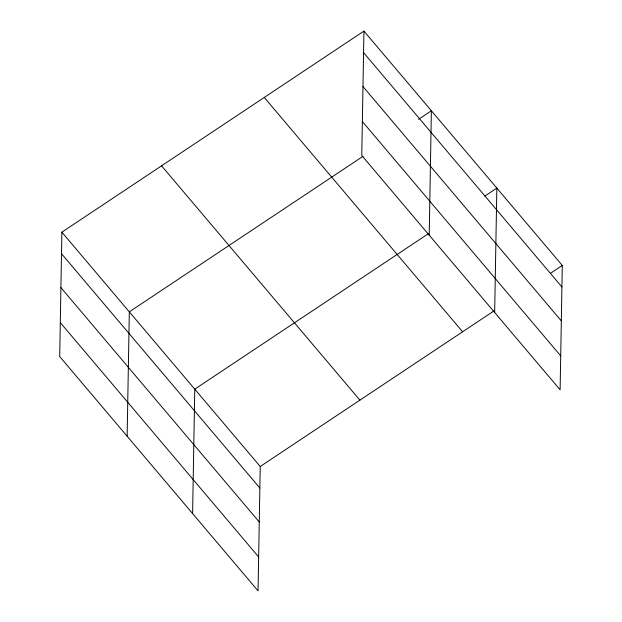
<?xml version="1.0" encoding="UTF-8"?>
<svg xmlns="http://www.w3.org/2000/svg" width="622" height="622" viewBox="0 0 622 622"><rect width="100%" height="100%" fill="white"/><g stroke="black" fill="none" stroke-linecap="round" stroke-linejoin="round"><path stroke-width="0.93" d="M61.881 232.169L59.704 356.562L258.06 590.9L260.229 466.508L61.881 232.169L363.94 31.1L562.296 265.438L560.119 389.831L361.771 155.492L363.94 31.1M127.145 436.24L129.322 311.847L363.054 156.262M192.602 513.57L194.772 389.178L428.504 233.592M429.211 235.163L431.38 110.778L418.52 119.338M494.669 312.501L496.838 188.108L484.779 196.132M260.229 466.508L493.961 310.922M550.237 273.462L562.296 265.438M363.567 52.613L561.915 286.952M362.968 86.559L561.324 320.898M362.362 121.539L560.717 355.877M264.257 97.452L462.612 331.79M161.557 165.817L359.913 400.156M61.5 253.683L259.856 488.021M60.909 287.628L259.265 521.975M60.303 322.608L258.651 556.947"/></g></svg>
